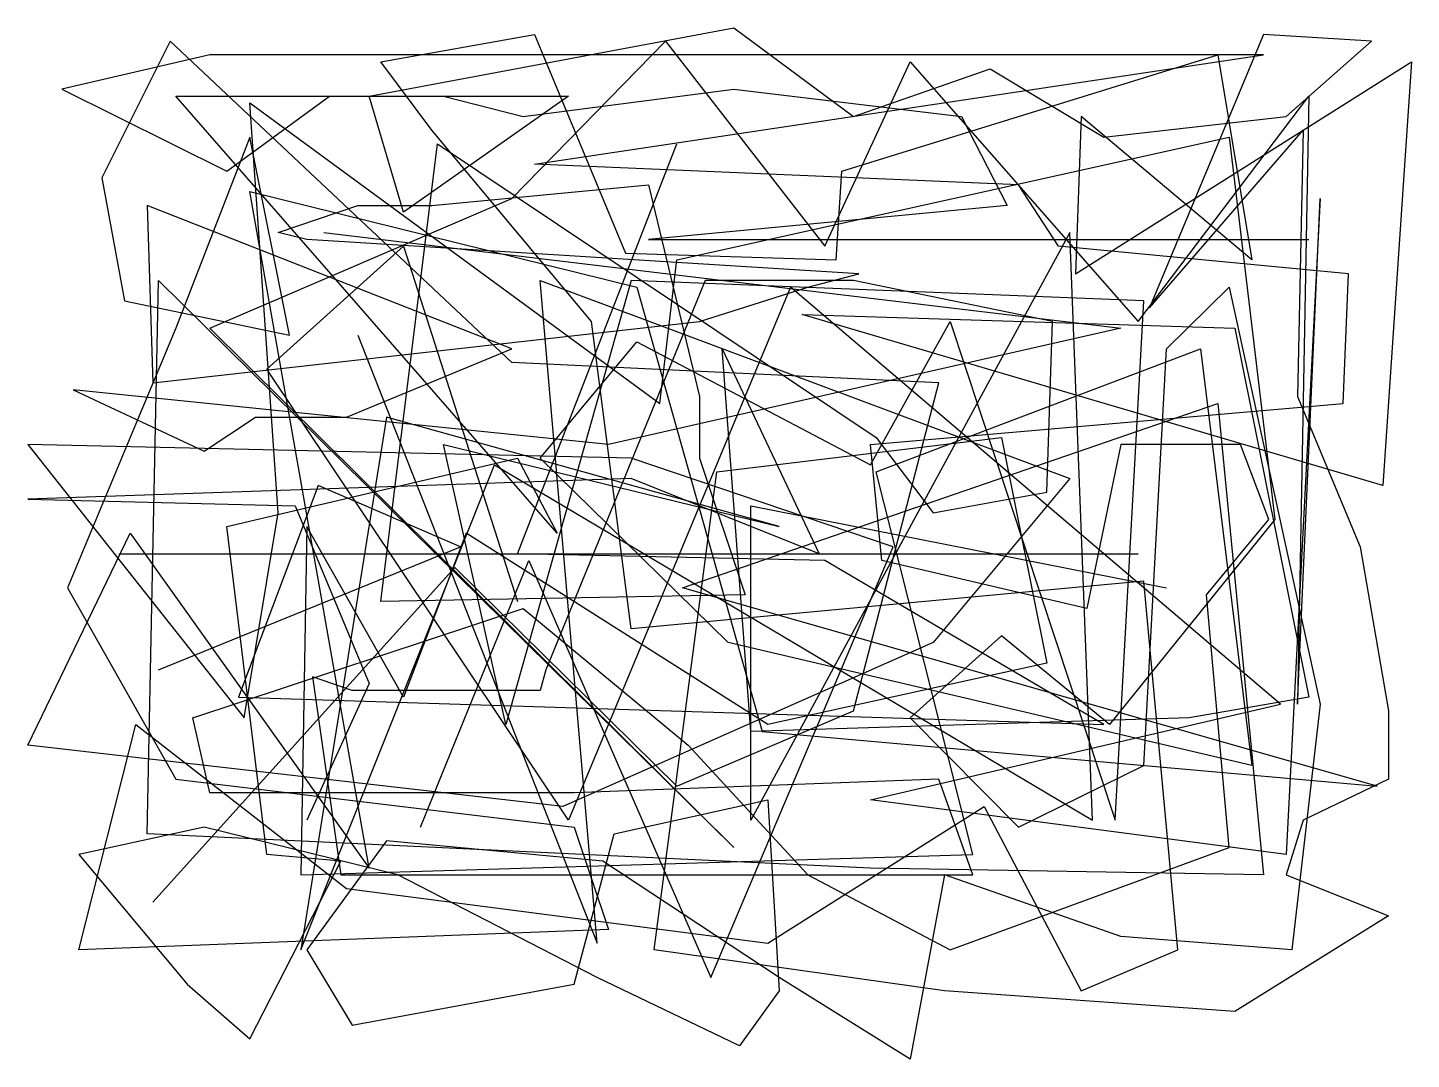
# Model space of a CAD drawing. Extents: x 0 to 11.8, y 0.2 to 9.
import ezdxf

# ---------------------------------------------------------------- set-up
doc = ezdxf.new("R2010")
doc.units = 0

msp = doc.modelspace()

# ---------------------------------------------------------------- linework, layer by layer
at = {"layer": '', "color": 0}
for p, q in [((2.915, 8.395), (6.024, 8.978)), ((6.024, 8.978), (7.045, 8.22)), ((1.215, 8.862), (0.632, 7.696)), ((4.13, 6.121), (1.215, 8.862)), ((3.012, 8.687), (4.324, 8.92)), ((4.13, 7.521), (5.441, 8.862)), ((4.324, 8.92), (5.101, 7.054)), ((5.441, 8.862), (6.802, 7.113)), ((10.543, 8.92), (9.571, 6.588)), ((11.466, 8.862), (10.543, 8.92)), ((10.737, 8.22), (11.466, 8.862)), ((1.555, 8.745), (0.291, 8.453)), ((3.449, 8.745), (1.555, 8.745)), ((10.543, 8.745), (3.449, 8.745)), ((4.324, 7.812), (10.543, 8.745)), ((6.947, 7.754), (10.154, 8.745)), ((10.154, 8.745), (10.445, 6.996)), ((3.449, 8.104), (3.012, 8.687)), ((6.802, 7.113), (7.53, 8.687)), ((7.045, 8.22), (8.211, 8.628)), ((7.53, 8.687), (9.474, 6.471)), ((8.211, 8.628), (9.182, 8.045)), ((8.939, 6.879), (11.806, 8.687)), ((11.806, 8.687), (11.563, 5.072)), ((0.291, 8.453), (1.7, 7.754)), ((4.518, 4.664), (1.263, 8.395)), ((1.263, 8.395), (4.615, 8.395)), ((1.7, 7.754), (2.575, 8.395)), ((2.575, 8.395), (3.547, 8.395)), ((3.206, 7.404), (2.915, 8.395)), ((4.615, 8.395), (3.206, 7.404)), ((3.547, 8.395), (4.227, 8.22)), ((4.227, 8.22), (6.024, 8.453)), ((6.024, 8.453), (7.968, 8.22)), ((9.474, 6.471), (10.931, 8.395)), ((10.931, 8.395), (10.834, 3.206)), ((2.138, 4.839), (1.895, 8.337)), ((1.895, 8.337), (5.393, 5.772)), ((7.968, 8.22), (8.356, 7.462)), ((8.988, 8.22), (8.939, 6.879)), ((10.445, 6.996), (8.988, 8.22)), ((9.182, 8.045), (10.737, 8.22)), ((1.895, 8.045), (1.263, 6.413)), ((2.235, 6.355), (1.895, 8.045)), ((4.81, 6.471), (3.449, 8.104)), ((5.538, 6.996), (10.251, 8.045)), ((9.571, 6.588), (10.883, 8.104)), ((10.251, 8.045), (10.64, 4.781)), ((10.883, 8.104), (10.834, 5.83)), ((3.012, 4.081), (3.498, 7.987)), ((3.498, 7.987), (7.239, 5.48)), ((4.178, 4.489), (5.538, 7.987)), ((8.453, 7.637), (4.324, 7.812)), ((0.632, 7.696), (0.826, 6.646)), ((6.899, 6.996), (6.947, 7.754)), ((2.915, 1.807), (1.895, 7.579)), ((1.895, 7.579), (5.198, 6.763)), ((3.449, 7.462), (5.296, 7.637)), ((5.296, 7.637), (5.733, 5.83)), ((8.794, 7.113), (8.453, 7.637)), ((4.13, 6.238), (1.02, 7.462)), ((1.02, 7.462), (1.069, 5.947)), ((1.555, 6.413), (4.13, 7.521)), ((2.138, 7.229), (2.818, 7.462)), ((2.818, 7.462), (3.449, 7.462)), ((8.356, 7.462), (5.296, 7.171)), ((11.028, 7.521), (10.737, 1.924)), ((10.834, 3.206), (11.028, 7.521)), ((2.381, 7.171), (2.138, 7.229)), ((2.526, 7.229), (2.526, 7.229)), ((2.526, 7.229), (9.328, 6.413)), ((8.891, 7.229), (6.17, 2.215)), ((9.085, 2.215), (8.891, 7.229)), ((2.04, 6.063), (3.206, 7.113)), ((7.093, 6.879), (2.381, 7.171)), ((3.206, 7.113), (4.178, 4.081)), ((5.296, 7.171), (10.931, 7.171)), ((11.271, 6.879), (8.794, 7.113)), ((5.101, 7.054), (6.899, 6.996)), ((5.393, 5.772), (5.538, 6.996)), ((6.656, 6.763), (7.093, 6.879)), ((11.223, 5.772), (11.271, 6.879)), ((1.02, 2.099), (1.117, 6.821)), ((1.117, 6.821), (6.024, 1.982)), ((5.15, 6.821), (4.081, 3.032)), ((4.858, 1.166), (4.372, 6.821)), ((4.372, 6.821), (8.891, 5.13)), ((5.781, 6.821), (4.421, 3.498)), ((6.51, 6.763), (4.615, 2.215)), ((9.522, 6.646), (5.15, 6.821)), ((5.198, 6.763), (6.267, 2.973)), ((5.733, 6.471), (6.656, 6.763)), ((7.045, 6.821), (5.781, 6.821)), ((10.688, 3.206), (6.51, 6.763)), ((8.745, 6.471), (7.045, 6.821)), ((9.717, 6.238), (10.251, 6.763)), ((10.251, 6.763), (11.028, 3.206)), ((0.826, 6.646), (2.235, 6.355)), ((9.279, 2.215), (9.522, 6.646)), ((11.563, 5.072), (6.607, 6.53)), ((6.607, 6.53), (10.3, 6.413)), ((1.263, 6.413), (0.923, 5.597)), ((1.069, 5.947), (5.733, 6.471)), ((6.024, 1.982), (1.555, 6.413)), ((5.15, 3.848), (4.81, 6.471)), ((9.328, 6.413), (4.955, 5.422)), ((7.19, 5.247), (7.87, 6.471)), ((7.87, 6.471), (9.279, 2.215)), ((8.696, 5.014), (8.745, 6.471)), ((10.3, 6.413), (10.931, 3.265)), ((2.818, 6.355), (4.858, 1.166)), ((4.372, 5.305), (5.198, 6.296)), ((5.198, 6.296), (7.19, 5.247)), ((2.721, 5.655), (4.13, 6.238)), ((6.17, 2.973), (5.927, 6.238)), ((5.927, 6.238), (6.753, 4.489)), ((7.239, 5.189), (10.008, 6.238)), ((9.522, 2.682), (9.717, 6.238)), ((10.008, 6.238), (10.445, 2.682)), ((4.615, 2.215), (2.04, 6.063)), ((7.773, 5.947), (4.13, 6.121)), ((7.045, 3.148), (7.773, 5.947)), ((4.955, 5.422), (0.389, 5.888)), ((0.389, 5.888), (1.506, 5.364)), ((5.733, 5.83), (5.733, 5.305)), ((10.834, 5.83), (11.368, 4.547)), ((5.587, 4.198), (10.154, 5.772)), ((7.19, 5.422), (11.223, 5.772)), ((10.154, 5.772), (10.543, 1.749)), ((0.923, 5.597), (0.34, 4.198)), ((1.506, 5.364), (1.943, 5.655)), ((1.943, 5.655), (2.721, 5.655)), ((3.061, 5.655), (2.332, 1.108)), ((6.413, 4.722), (3.061, 5.655)), ((5.879, 5.189), (8.308, 5.48)), ((7.239, 5.48), (7.725, 4.839)), ((8.308, 5.48), (8.696, 3.556)), ((5.15, 5.305), (0, 5.422)), ((0, 5.422), (1.846, 3.09)), ((4.081, 3.032), (3.547, 5.422)), ((3.547, 5.422), (6.413, 4.722)), ((7.287, 4.431), (7.19, 5.422)), ((9.328, 5.422), (9.036, 4.023)), ((10.348, 5.422), (9.328, 5.422)), ((10.591, 4.781), (10.348, 5.422)), ((1.7, 4.722), (4.178, 5.305)), ((2.332, 1.108), (3.984, 5.247)), ((3.984, 5.247), (9.085, 2.215)), ((4.178, 5.305), (4.518, 4.664)), ((5.976, 3.731), (4.372, 5.305)), ((7.385, 4.547), (5.15, 5.305)), ((5.733, 5.305), (6.121, 4.139)), ((5.15, 5.13), (0, 4.955)), ((6.753, 4.489), (5.15, 5.13)), ((5.344, 1.108), (5.879, 5.189)), ((8.065, 1.924), (7.239, 5.189)), ((8.891, 5.13), (7.725, 3.731)), ((2.478, 5.072), (1.798, 3.265)), ((3.692, 4.547), (2.478, 5.072)), ((7.725, 4.839), (8.696, 5.014)), ((0, 4.955), (2.283, 4.897)), ((2.283, 4.897), (2.915, 3.381)), ((6.17, 2.215), (6.17, 4.897)), ((6.17, 4.897), (9.717, 4.198)), ((1.846, 3.09), (2.138, 4.839)), ((10.64, 4.781), (9.231, 3.032)), ((10.057, 4.139), (10.591, 4.781)), ((0, 2.857), (0.874, 4.664)), ((0.874, 4.664), (2.915, 1.807)), ((2.04, 1.924), (1.7, 4.722)), ((2.381, 4.722), (2.332, 1.749)), ((3.206, 3.265), (2.381, 4.722)), ((3.741, 4.664), (3.206, 3.265)), ((6.316, 3.032), (3.741, 4.664)), ((0.777, 4.489), (9.474, 4.489)), ((1.117, 3.498), (3.692, 4.547)), ((6.802, 4.431), (4.178, 4.489)), ((5.83, 0.874), (7.385, 4.547)), ((11.368, 4.547), (11.611, 3.148)), ((1.069, 1.516), (3.644, 4.372)), ((3.352, 2.157), (4.275, 4.431)), ((3.644, 4.372), (5.538, 2.507)), ((4.275, 4.431), (5.83, 0.874)), ((9.182, 3.032), (6.802, 4.431)), ((9.036, 4.023), (7.287, 4.431)), ((9.522, 4.256), (5.15, 3.848)), ((9.814, 1.108), (9.522, 4.256)), ((0.34, 4.198), (1.263, 2.565)), ((6.121, 4.139), (3.012, 4.081)), ((11.514, 2.507), (5.587, 4.198)), ((10.251, 1.982), (10.057, 4.139)), ((1.409, 3.09), (4.227, 4.023)), ((4.227, 4.023), (5.636, 2.857)), ((8.308, 3.789), (7.53, 3.09)), ((9.231, 3.032), (8.308, 3.789)), ((7.725, 3.731), (4.567, 2.332)), ((10.445, 2.682), (5.976, 3.731)), ((8.696, 3.556), (6.316, 3.032)), ((2.769, 3.323), (2.429, 3.44)), ((2.429, 3.44), (2.672, 1.749)), ((4.421, 3.498), (4.372, 3.323)), ((2.915, 3.381), (2.381, 2.215)), ((4.372, 3.323), (2.769, 3.323)), ((1.798, 3.265), (9.182, 3.032)), ((7.19, 2.39), (10.688, 3.206)), ((10.931, 3.265), (9.911, 3.09)), ((11.028, 3.206), (10.785, 1.108)), ((1.555, 2.449), (1.409, 3.09)), ((5.538, 2.507), (7.045, 3.148)), ((9.911, 3.09), (6.17, 2.973)), ((7.53, 3.09), (8.453, 2.157)), ((11.611, 3.148), (11.611, 2.565)), ((0.437, 1.108), (0.923, 3.032)), ((0.923, 3.032), (2.721, 1.632)), ((6.267, 2.973), (11.514, 2.507)), ((4.567, 2.332), (0, 2.857)), ((5.636, 2.857), (6.656, 1.749)), ((8.453, 2.157), (9.522, 2.682)), ((1.263, 2.565), (4.664, 2.157)), ((7.773, 2.565), (4.664, 2.449)), ((8.065, 1.749), (7.773, 2.565)), ((11.611, 2.565), (10.883, 2.215)), ((4.664, 2.449), (1.555, 2.449)), ((5.004, 2.099), (6.316, 2.39)), ((6.316, 2.39), (6.413, 0.758)), ((10.737, 1.924), (7.19, 2.39)), ((6.316, 1.166), (8.162, 2.332)), ((8.162, 2.332), (8.988, 0.758)), ((1.506, 2.157), (0.437, 1.924)), ((3.158, 1.749), (1.506, 2.157)), ((4.664, 2.157), (4.955, 1.283)), ((10.883, 2.215), (10.737, 1.749)), ((7.19, 1.807), (1.02, 2.099)), ((3.061, 2.04), (2.381, 1.108)), ((4.907, 1.866), (3.061, 2.04)), ((4.664, 0.816), (5.004, 2.099)), ((0.437, 1.924), (1.36, 0.816)), ((2.672, 1.866), (2.04, 1.924)), ((2.332, 1.749), (8.065, 1.924)), ((7.87, 1.108), (10.251, 1.982)), ((1.895, 0.35), (2.672, 1.866)), ((6.413, 0.874), (4.907, 1.866)), ((10.543, 1.749), (7.19, 1.807)), ((2.672, 1.749), (8.065, 1.749)), ((4.858, 0.874), (3.158, 1.749)), ((6.656, 1.749), (7.87, 1.108)), ((7.822, 1.749), (7.53, 0.175)), ((9.328, 1.224), (7.822, 1.749)), ((10.737, 1.749), (11.611, 1.399)), ((2.721, 1.632), (6.316, 1.166)), ((11.611, 1.399), (10.3, 0.583)), ((4.955, 1.283), (0.437, 1.108)), ((10.785, 1.108), (9.328, 1.224)), ((2.381, 1.108), (2.769, 0.466)), ((7.822, 0.758), (5.344, 1.108)), ((8.988, 0.758), (9.814, 1.108)), ((6.073, 0.291), (4.858, 0.874)), ((7.53, 0.175), (6.413, 0.874)), ((1.36, 0.816), (1.895, 0.35)), ((2.769, 0.466), (4.664, 0.816)), ((6.413, 0.758), (6.073, 0.291)), ((10.3, 0.583), (7.822, 0.758))]:
    msp.add_line(p, q, dxfattribs=at)

doc.saveas('drawing.dxf')
